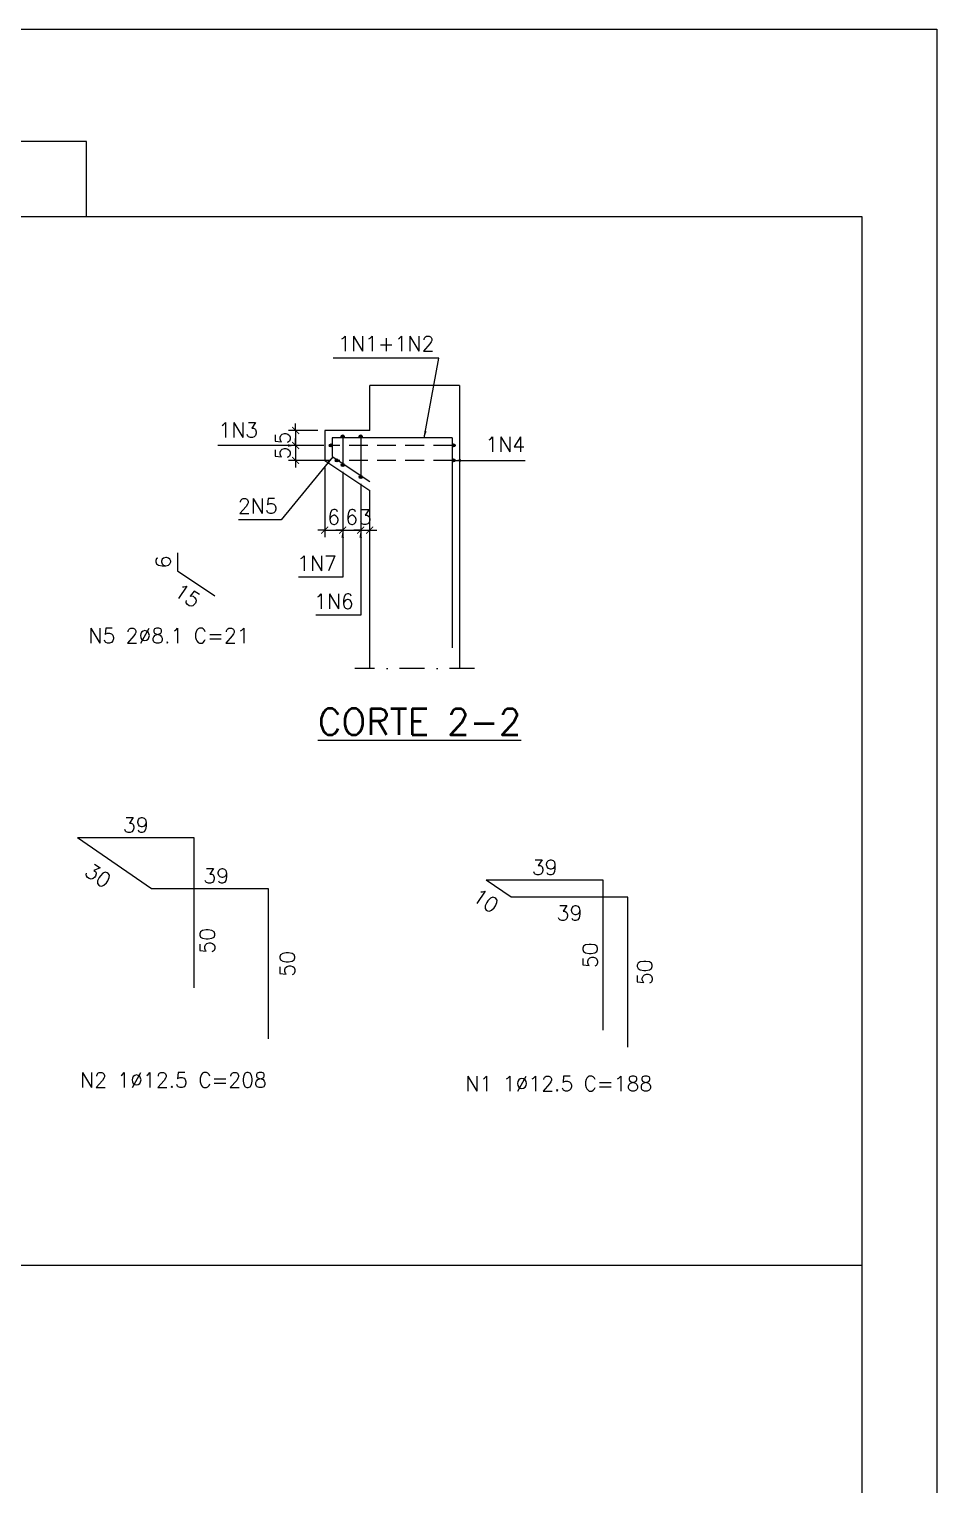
# Model space of a CAD drawing. Header units: centimetres. Extents: x 1658 to 27871, y 8240 to 11444.
# Drawn here: x 10860 to 11768, y 9987 to 11444 of the extents above; entities that cross this region are included whole.
import ezdxf

# ---------------------------------------------------------------- set-up
doc = ezdxf.new("R2010")
doc.units = ezdxf.units.CM
doc.header["$LTSCALE"] = 50
doc.header["$MEASUREMENT"] = 0
doc.header["$PDMODE"] = 67
doc.linetypes.add('DASHDOT', pattern=[1, 0.5, -0.25, 0, -0.25])
doc.linetypes.add('HIDDEN', pattern=[0.375, 0.25, -0.125])
for name, color, linetype in [('FORMATO-PRECON', 2, 'Continuous'), ('HACHURAS-PRECON', 1, 'Continuous'), ('LINHA CENTRO-PRECON', 1, 'DASHDOT'), ('LINHA-01-PRECON', 1, 'Continuous'), ('LINHA-02-PRECON', 2, 'Continuous'), ('LINHA-04-PRECON', 4, 'Continuous'), ('X1', 2, 'Continuous')]:
    doc.layers.add(name, color=color, linetype=linetype)
doc.styles.add('PRECON-ROMANS', font='romans.shx')
doc.styles.get("Standard").update_dxf_attribs({"font": 'romans.shx'})
doc.dimstyles.new('ESC50-50', dxfattribs={"dimscale": 50, "dimtxt": 0.2, "dimasz": 0.15, "dimexe": 0.15, "dimexo": 0.15, "dimgap": 0.08, "dimtad": 1, "dimdec": 1, "dimzin": 12, "dimdsep": 46, "dimtxsty": 'Standard', "dimblk": 'ARCHTICK', "dimcen": 0.09, "dimdle": 0.15, "dimclrd": 256, "dimclre": 256, "dimclrt": 2, "dimazin": 3, "dimtfac": 1, "dimtdec": 1, "dimtmove": 1, "dimatfit": 2, "dimfxl": 0.15, "dimtolj": 1, "dimtzin": 0, "dimarcsym": 0})
doc.dimstyles.new('ESC75-25', dxfattribs={"dimscale": 0, "dimtxt": 15, "dimasz": 7, "dimexe": 7, "dimexo": 7, "dimgap": 5.5, "dimtad": 1, "dimdec": 1, "dimlfac": 0.333333, "dimdsep": 46, "dimtxsty": 'Standard', "dimblk": 'ARCHTICK', "dimcen": 0.1, "dimdle": 7, "dimclrd": 256, "dimclre": 256, "dimclrt": 2, "dimadec": 0, "dimazin": 0, "dimtfac": 1, "dimtdec": 1, "dimtix": 1, "dimtmove": 2, "dimatfit": 3, "dimfxl": 1, "dimarcsym": 0})
doc.dimstyles.new('ESC75-75', dxfattribs={"dimscale": 0, "dimtxt": 15, "dimasz": 7, "dimexe": 7, "dimexo": 7, "dimgap": 5.5, "dimtad": 1, "dimdec": 1, "dimdsep": 46, "dimtxsty": 'Standard', "dimblk": 'ARCHTICK', "dimcen": 0.1, "dimdle": 7, "dimclrd": 256, "dimclre": 256, "dimclrt": 2, "dimadec": 0, "dimazin": 0, "dimtfac": 1, "dimtdec": 1, "dimtix": 1, "dimtmove": 2, "dimatfit": 3, "dimfxl": 1, "dimarcsym": 0})

# ---------------------------------------------------------------- blocks, each defined once
blk = doc.blocks.new('A$C2E607E54')
at = {"layer": 'FORMATO-PRECON', "color": 6}
blk.add_line((1835, 4050), (685, 4050), dxfattribs=at)
at = {"layer": 'FORMATO-PRECON'}
for points in [[(0, 4200), (2970, 4200), (2970, 0), (0, 0)], [(685, 3950), (1835, 3950), (1835, 4050), (685, 4050)]]:
    blk.add_lwpolyline(points, close=True, dxfattribs=at)
at = {"layer": 'FORMATO-PRECON', "color": 6}
blk.add_lwpolyline([(100, 3950), (2870, 3950), (2870, 100), (100, 100)], close=True, dxfattribs=at)
blk = doc.blocks.new('*D59')
at = {"layer": 'Defpoints', "color": 0, "linetype": 'Continuous', "transparency": 16777216}
for p in [(11008.2, 10901.8, 0), (11008.2, 10901.8), (11045.7, 10876.8, 0)]:
    blk.add_point(p, dxfattribs=at)
at = {"layer": 'LINHA-01-PRECON', "color": 2, "linetype": 'Continuous', "transparency": 16777216, "insert": (11018.1, 10877.1), "char_height": 15, "attachment_point": 5, "rotation": 326.3099}
blk.add_mtext('15', dxfattribs=at)
blk = doc.blocks.new('_ArchTick')
at = {"color": 0, "linetype": 'ByBlock', "const_width": 0.15}
blk.add_lwpolyline([(-0.5, -0.5), (0.5, 0.5)], dxfattribs=at)
blk = doc.blocks.new('*D60')
at = {"layer": 'Defpoints', "color": 0, "linetype": 'Continuous', "transparency": 16777216}
for p in [(11008.2, 10919.7, 0), (11008.2, 10919.7), (11008.2, 10901.8)]:
    blk.add_point(p, dxfattribs=at)
at = {"layer": 'LINHA-01-PRECON', "color": 2, "linetype": 'Continuous', "transparency": 16777216, "insert": (10993.9, 10910.8), "char_height": 15, "attachment_point": 5, "rotation": 90}
blk.add_mtext('6', dxfattribs=at)
blk = doc.blocks.new('*D61')
at = {"layer": 'Defpoints', "color": 0, "transparency": 16777216}
for p in [(11155.6, 11042.3, 0), (11126.4, 11027.3), (11161.6, 11027.3, 0)]:
    blk.add_point(p, dxfattribs=at)
at = {"layer": 'LINHA-01-PRECON', "lineweight": -2, "transparency": 16777216}
for p, q in [((11126.4, 11042.3), (11126.4, 11049.3)), ((11148.6, 11042.3), (11119.4, 11042.3)), ((11126.4, 11042.3), (11126.4, 11027.3)), ((11154.6, 11027.3), (11119.4, 11027.3)), ((11126.4, 11027.3), (11126.4, 11020.3))]:
    blk.add_line(p, q, dxfattribs=at)
at = {"layer": 'LINHA-01-PRECON', "lineweight": -2, "transparency": 16777216, "xscale": 7, "yscale": 7, "zscale": 7}
for p, rotation in [((11126.4, 11042.3), 270), ((11126.4, 11027.3), 90)]:
    blk.add_blockref('_ArchTick', p, dxfattribs=dict(at, rotation=rotation))
at = {"layer": 'LINHA-01-PRECON', "color": 2, "transparency": 16777216, "insert": (11113.4, 11034.8), "char_height": 15, "attachment_point": 5, "rotation": 90}
blk.add_mtext('5', dxfattribs=at)
blk = doc.blocks.new('*D62')
at = {"layer": 'Defpoints', "color": 0, "transparency": 16777216}
for p in [(11161.6, 11027.3, 0), (11126.4, 11012.3), (11167.6, 11012.3, 0)]:
    blk.add_point(p, dxfattribs=at)
at = {"layer": 'LINHA-01-PRECON', "lineweight": -2, "transparency": 16777216}
for p, q in [((11126.4, 11027.3), (11126.4, 11034.3)), ((11154.6, 11027.3), (11119.4, 11027.3)), ((11126.4, 11027.3), (11126.4, 11012.3)), ((11160.6, 11012.3), (11119.4, 11012.3)), ((11126.4, 11012.3), (11126.4, 11005.3))]:
    blk.add_line(p, q, dxfattribs=at)
at = {"layer": 'LINHA-01-PRECON', "lineweight": -2, "transparency": 16777216, "xscale": 7, "yscale": 7, "zscale": 7}
for p, rotation in [((11126.4, 11027.3), 270), ((11126.4, 11012.3), 90)]:
    blk.add_blockref('_ArchTick', p, dxfattribs=dict(at, rotation=rotation))
at = {"layer": 'LINHA-01-PRECON', "color": 2, "transparency": 16777216, "insert": (11113.4, 11019.8), "char_height": 15, "attachment_point": 5, "rotation": 90}
blk.add_mtext('5', dxfattribs=at)
blk = doc.blocks.new('*D66')
at = {"layer": 'Defpoints', "color": 0, "transparency": 16777216}
for p in [(11155.6, 11012.3, 0), (11173.6, 11007.8, 0), (11173.6, 10942.6)]:
    blk.add_point(p, dxfattribs=at)
at = {"layer": 'LINHA-01-PRECON', "lineweight": -2, "transparency": 16777216}
for p, q in [((11155.6, 11005.3), (11155.6, 10935.6)), ((11173.6, 11000.8), (11173.6, 10935.6)), ((11155.6, 10942.6), (11148.6, 10942.6)), ((11155.6, 10942.6), (11173.6, 10942.6)), ((11173.6, 10942.6), (11180.6, 10942.6))]:
    blk.add_line(p, q, dxfattribs=at)
at = {"layer": 'LINHA-01-PRECON', "lineweight": -2, "transparency": 16777216, "xscale": 7, "yscale": 7, "zscale": 7}
blk.add_blockref('_ArchTick', (11155.6, 10942.6), dxfattribs=at)
at = {"layer": 'LINHA-01-PRECON', "lineweight": -2, "transparency": 16777216, "xscale": 7, "yscale": 7, "zscale": 7, "rotation": 180}
blk.add_blockref('_ArchTick', (11173.6, 10942.6), dxfattribs=at)
at = {"layer": 'LINHA-01-PRECON', "color": 2, "transparency": 16777216, "insert": (11164.6, 10955.6), "char_height": 15, "attachment_point": 5}
blk.add_mtext('6', dxfattribs=at)
blk = doc.blocks.new('*D67')
at = {"layer": 'Defpoints', "color": 0, "transparency": 16777216}
for p in [(11173.6, 11007.8, 0), (11191.6, 10995.8, 0), (11191.6, 10942.6)]:
    blk.add_point(p, dxfattribs=at)
at = {"layer": 'LINHA-01-PRECON', "lineweight": -2, "transparency": 16777216}
for p, q in [((11173.6, 11000.8), (11173.6, 10935.6)), ((11191.6, 10988.8), (11191.6, 10935.6)), ((11173.6, 10942.6), (11166.6, 10942.6)), ((11173.6, 10942.6), (11191.6, 10942.6)), ((11191.6, 10942.6), (11198.6, 10942.6))]:
    blk.add_line(p, q, dxfattribs=at)
at = {"layer": 'LINHA-01-PRECON', "lineweight": -2, "transparency": 16777216, "xscale": 7, "yscale": 7, "zscale": 7}
blk.add_blockref('_ArchTick', (11173.6, 10942.6), dxfattribs=at)
at = {"layer": 'LINHA-01-PRECON', "lineweight": -2, "transparency": 16777216, "xscale": 7, "yscale": 7, "zscale": 7, "rotation": 180}
blk.add_blockref('_ArchTick', (11191.6, 10942.6), dxfattribs=at)
at = {"layer": 'LINHA-01-PRECON', "color": 2, "transparency": 16777216, "insert": (11182.6, 10955.6), "char_height": 15, "attachment_point": 5}
blk.add_mtext('6', dxfattribs=at)
blk = doc.blocks.new('*D68')
at = {"layer": 'Defpoints', "color": 0, "transparency": 16777216}
for p in [(11191.6, 10995.8, 0), (11200.6, 10942.6), (11200.6, 10942.6)]:
    blk.add_point(p, dxfattribs=at)
at = {"layer": 'LINHA-01-PRECON', "lineweight": -2, "transparency": 16777216}
for p, q in [((11191.6, 10988.8), (11191.6, 10935.6)), ((11191.6, 10942.6), (11184.6, 10942.6)), ((11191.6, 10942.6), (11200.6, 10942.6)), ((11200.6, 10942.6), (11207.6, 10942.6))]:
    blk.add_line(p, q, dxfattribs=at)
at = {"layer": 'LINHA-01-PRECON', "lineweight": -2, "transparency": 16777216, "xscale": 7, "yscale": 7, "zscale": 7}
blk.add_blockref('_ArchTick', (11191.6, 10942.6), dxfattribs=at)
at = {"layer": 'LINHA-01-PRECON', "lineweight": -2, "transparency": 16777216, "xscale": 7, "yscale": 7, "zscale": 7, "rotation": 180}
blk.add_blockref('_ArchTick', (11200.6, 10942.6), dxfattribs=at)
at = {"layer": 'LINHA-01-PRECON', "color": 2, "transparency": 16777216, "insert": (11196.1, 10955.6), "char_height": 15, "attachment_point": 5}
blk.add_mtext('3', dxfattribs=at)
blk = doc.blocks.new('*D31')
at = {"layer": 'Defpoints', "color": 0, "linetype": 'Continuous', "transparency": 16777216}
for p in [(11459.1, 10575.1), (11459.1, 10575.1), (11459.1, 10425.1)]:
    blk.add_point(p, dxfattribs=at)
at = {"layer": 'LINHA-01-PRECON', "color": 2, "linetype": 'Continuous', "transparency": 16777216, "insert": (11476, 10500.1), "char_height": 15, "attachment_point": 5, "rotation": 90}
blk.add_mtext('50', dxfattribs=at)
blk = doc.blocks.new('*D32')
at = {"layer": 'Defpoints', "color": 0, "linetype": 'Continuous', "transparency": 16777216}
for p in [(11342.1, 10575.1), (11342.1, 10575.1), (11459.1, 10575.1)]:
    blk.add_point(p, dxfattribs=at)
at = {"layer": 'LINHA-01-PRECON', "color": 2, "linetype": 'Continuous', "transparency": 16777216, "insert": (11400.6, 10559.3), "char_height": 15, "attachment_point": 5}
blk.add_mtext('39', dxfattribs=at)
blk = doc.blocks.new('*D33')
at = {"layer": 'Defpoints', "color": 0, "linetype": 'Continuous', "transparency": 16777216}
for p in [(11434.3, 10592.1), (11434.3, 10592.1), (11434.3, 10442.1)]:
    blk.add_point(p, dxfattribs=at)
at = {"layer": 'LINHA-01-PRECON', "color": 2, "linetype": 'Continuous', "transparency": 16777216, "insert": (11421.3, 10517.1), "char_height": 15, "attachment_point": 5, "rotation": 90}
blk.add_mtext('50', dxfattribs=at)
blk = doc.blocks.new('*D34')
at = {"layer": 'Defpoints', "color": 0, "linetype": 'Continuous', "transparency": 16777216}
for p in [(11317.3, 10592.1), (11317.3, 10592.1), (11434.3, 10592.1)]:
    blk.add_point(p, dxfattribs=at)
at = {"layer": 'LINHA-01-PRECON', "color": 2, "linetype": 'Continuous', "transparency": 16777216, "insert": (11375.8, 10605.1), "char_height": 15, "attachment_point": 5}
blk.add_mtext('39', dxfattribs=at)
blk = doc.blocks.new('*D35')
at = {"layer": 'Defpoints', "color": 0, "linetype": 'Continuous', "transparency": 16777216}
for p in [(11317.3, 10592.1), (11317.3, 10592.1), (11342.1, 10575.1)]:
    blk.add_point(p, dxfattribs=at)
at = {"layer": 'LINHA-01-PRECON', "color": 2, "linetype": 'Continuous', "transparency": 16777216, "insert": (11316.8, 10571.8), "char_height": 15, "attachment_point": 5, "rotation": 325.561}
blk.add_mtext('10', dxfattribs=at)
blk = doc.blocks.new('*D36')
at = {"layer": 'Defpoints', "color": 0, "linetype": 'Continuous', "transparency": 16777216}
for p in [(11099.2, 10583.6), (11099.2, 10583.6), (11099.2, 10433.6)]:
    blk.add_point(p, dxfattribs=at)
at = {"layer": 'LINHA-01-PRECON', "color": 2, "linetype": 'Continuous', "transparency": 16777216, "insert": (11118.2, 10508.6), "char_height": 15, "attachment_point": 5, "rotation": 90}
blk.add_mtext('50', dxfattribs=at)
blk = doc.blocks.new('*D37')
at = {"layer": 'Defpoints', "color": 0, "linetype": 'Continuous', "transparency": 16777216}
for p in [(10982.2, 10583.6), (10982.2, 10583.6), (11099.2, 10583.6)]:
    blk.add_point(p, dxfattribs=at)
at = {"layer": 'LINHA-01-PRECON', "color": 2, "linetype": 'Continuous', "transparency": 16777216, "insert": (11047, 10596.6), "char_height": 15, "attachment_point": 5}
blk.add_mtext('39', dxfattribs=at)
blk = doc.blocks.new('*D38')
at = {"layer": 'Defpoints', "color": 0, "linetype": 'Continuous', "transparency": 16777216}
for p in [(11025, 10634.5), (11025, 10484.5), (11025, 10484.5)]:
    blk.add_point(p, dxfattribs=at)
at = {"layer": 'LINHA-01-PRECON', "color": 2, "linetype": 'Continuous', "transparency": 16777216, "insert": (11038, 10531.5), "char_height": 15, "attachment_point": 5, "rotation": 90}
blk.add_mtext('50', dxfattribs=at)
blk = doc.blocks.new('*D39')
at = {"layer": 'Defpoints', "color": 0, "linetype": 'Continuous', "transparency": 16777216}
for p in [(10908, 10634.5), (10908, 10634.5), (11025, 10634.5)]:
    blk.add_point(p, dxfattribs=at)
at = {"layer": 'LINHA-01-PRECON', "color": 2, "linetype": 'Continuous', "transparency": 16777216, "insert": (10966.5, 10647.5), "char_height": 15, "attachment_point": 5}
blk.add_mtext('39', dxfattribs=at)
blk = doc.blocks.new('*D40')
at = {"layer": 'Defpoints', "color": 0, "linetype": 'Continuous', "transparency": 16777216}
for p in [(10908, 10634.5), (10982.2, 10583.6), (10982.2, 10583.6)]:
    blk.add_point(p, dxfattribs=at)
at = {"layer": 'LINHA-01-PRECON', "color": 2, "linetype": 'Continuous', "transparency": 16777216, "insert": (10928.8, 10596.8), "char_height": 15, "attachment_point": 5, "rotation": 325.561}
blk.add_mtext('30', dxfattribs=at)

msp = doc.modelspace()

# ---------------------------------------------------------------- hatches: boundary and pattern name
at = {"layer": 'LINHA-01-PRECON', "linetype": 'Continuous'}
h = msp.add_hatch(color=256, dxfattribs=at)
h.dxf.hatch_style = 1
edge = h.paths.add_edge_path()
edge.add_arc((11161.61, 11027.26), 1.5, 0, 360)
h = msp.add_hatch(color=256, dxfattribs=at)
h.dxf.hatch_style = 1
edge = h.paths.add_edge_path()
edge.add_arc((11173.61, 11036.26), 1.5, 0, 360)
h = msp.add_hatch(color=256, dxfattribs=at)
h.dxf.hatch_style = 1
edge = h.paths.add_edge_path()
edge.add_arc((11191.61, 11036.26), 1.5, 0, 360)
h = msp.add_hatch(color=256, dxfattribs=at)
h.dxf.hatch_style = 1
edge = h.paths.add_edge_path()
edge.add_arc((11284.61, 11027.26), 1.5, 0, 360)
h = msp.add_hatch(color=256, dxfattribs=at)
h.dxf.hatch_style = 1
edge = h.paths.add_edge_path()
edge.add_arc((11167.63, 11012.26), 1.5, 0, 360)
h = msp.add_hatch(color=256, dxfattribs=at)
h.dxf.hatch_style = 1
edge = h.paths.add_edge_path()
edge.add_arc((11173.61, 11007.77), 1.5, 0, 360)
h = msp.add_hatch(color=256, dxfattribs=at)
h.dxf.hatch_style = 1
edge = h.paths.add_edge_path()
edge.add_arc((11284.61, 11012.26), 1.5, 0, 360)
h = msp.add_hatch(color=256, dxfattribs=at)
h.dxf.hatch_style = 1
edge = h.paths.add_edge_path()
edge.add_arc((11191.61, 10995.77), 1.5, 0, 360)

# ---------------------------------------------------------------- linework, layer by layer
at = {"layer": 'LINHA CENTRO-PRECON', "extrusion": (0, 1, 0)}
msp.add_line((11305.61, 10803.97, -0.05), (11185.61, 10803.97, -0.05), dxfattribs=at)
at = {"layer": 'LINHA-01-PRECON'}
msp.add_line((11693.36, 10206.69), (9615.86, 10206.69), dxfattribs=at)
at = {"layer": 'LINHA-01-PRECON', "linetype": 'Continuous'}
for centre in [(11161.61, 11027.26, -0.05), (11173.61, 11036.26, -0.05), (11191.61, 11036.26, -0.05), (11284.61, 11027.26, -0.05), (11167.63, 11012.26, -0.05), (11173.61, 11007.77, -0.05), (11284.61, 11012.26, -0.05), (11191.61, 10995.77, -0.05)]:
    msp.add_circle(centre, 1.5, dxfattribs=at)
at = {"layer": 'LINHA-02-PRECON', "extrusion": (0, 1, 0)}
for p, q in [((11200.61, 11042.26, -0.05), (11200.61, 11087.26, -0.05)), ((11290.61, 11087.26, -0.05), (11200.61, 11087.26, -0.05)), ((11290.61, 11087.26, -0.05), (11290.61, 10803.97, -0.05)), ((11155.61, 11042.26, -0.05), (11155.61, 11012.26, -0.05)), ((11200.61, 11042.26, -0.05), (11155.61, 11042.26, -0.05)), ((11155.61, 11012.26, -0.05), (11200.61, 10982.26, -0.05)), ((11200.61, 10803.97, -0.05), (11200.61, 10982.26, -0.05))]:
    msp.add_line(p, q, dxfattribs=at)
at = {"layer": 'LINHA-04-PRECON', "extrusion": (0, 1, 0)}
for p, q in [((11163.11, 11034.76, -0.05), (11163.11, 11016.27, -0.05)), ((11283.11, 11034.76, -0.05), (11163.11, 11034.76, -0.05)), ((11173.61, 11034.76, -0.05), (11173.61, 11009.27, -0.05)), ((11191.61, 11034.76, -0.05), (11191.61, 10997.27, -0.05)), ((11163.11, 11016.27, -0.05), (11200.61, 10991.27, -0.05)), ((11008.22, 10919.74, -0.05), (11008.22, 10901.85, -0.05)), ((11008.22, 10901.85, -0.05), (11045.72, 10876.85, -0.05))]:
    msp.add_line(p, q, dxfattribs=at)
at = {"layer": 'LINHA-04-PRECON'}
for p, q in [((11283.11, 11034.76, -0.05), (11283.11, 10824.76, -0.05)), ((11025.01, 10634.52), (10908.01, 10634.52)), ((10982.23, 10583.62), (10908.01, 10634.52)), ((11025.01, 10484.52), (11025.01, 10634.52)), ((11434.35, 10592.11), (11317.35, 10592.11)), ((11342.09, 10575.14), (11317.35, 10592.11)), ((11434.35, 10442.11), (11434.35, 10592.11)), ((11099.23, 10583.62), (10982.23, 10583.62)), ((11099.23, 10433.62), (11099.23, 10583.62)), ((11459.09, 10575.14), (11342.09, 10575.14)), ((11459.09, 10425.14), (11459.09, 10575.14))]:
    msp.add_line(p, q, dxfattribs=at)
at = {"layer": 'LINHA-04-PRECON', "linetype": 'HIDDEN', "ltscale": 1.5, "extrusion": (0, 1, 0)}
for p, q in [((11283.11, 11027.26, -0.05), (11163.11, 11027.26, -0.05)), ((11283.11, 11012.26, -0.05), (11169.13, 11012.26, -0.05))]:
    msp.add_line(p, q, dxfattribs=at)

# ---------------------------------------------------------------- block references
at = {"layer": 'HACHURAS-PRECON', "xscale": 0.7499999999999996, "yscale": 0.7499999999999996, "zscale": 0.7499999999999996}
msp.add_blockref('A$C2E607E54', (9540.86, 8293.94), dxfattribs=at)

# ---------------------------------------------------------------- texts
at = {"layer": 'LINHA-01-PRECON', "color": 2, "linetype": 'Continuous', "char_height": 15, "attachment_point": 5}
for s, insert in [('1N1+1N2', (11217.11, 11129.22, -0.05)), ('1N3', (11069, 11042.76)), ('1N4', (11336.27, 11028.26, -0.05)), ('2N5', (11088.61, 10966.72, -0.05)), ('1N7', (11147.75, 10909.38)), ('1N6', (11164.84, 10871.24))]:
    msp.add_mtext(s, dxfattribs=dict(at, insert=insert))
at = {"layer": 'LINHA-01-PRECON', "color": 4, "insert": (11250.53, 10750.83, -0.05), "char_height": 26.25, "attachment_point": 5}
msp.add_mtext('{\\LCORTE 2-2}', dxfattribs=at)
at = {"layer": 'X1', "style": 'PRECON-ROMANS'}
for s, p in [('N5 2%%C8.1 C=21', (10918.97, 10829.49)), ('N2 1%%C12.5 C=208', (10910.63, 10384.8)), ('N1 1%%C12.5 C=188', (11296.39, 10381.25))]:
    msp.add_text(s, height=15, dxfattribs=at).set_placement(p)

# ---------------------------------------------------------------- dimensions: what is measured, and where the dimension line sits
at = {"layer": 'LINHA-01-PRECON'}
for base, p1, p2, angle, picture, middle in [((11126.36, 11027.26), (11155.61, 11042.26, -0.05), (11161.61, 11027.26, -0.05), 90, '*D61', (11113.36, 11034.76)), ((11126.36, 11012.26), (11161.61, 11027.26, -0.05), (11167.63, 11012.26, -0.05), 90, '*D62', (11113.36, 11019.76)), ((11173.61, 10942.62), (11155.61, 11012.26, -0.05), (11173.61, 11007.77, -0.05), 180, '*D66', (11164.61, 10955.62)), ((11191.61, 10942.62), (11173.61, 11007.77, -0.05), (11191.61, 10995.77, -0.05), 180, '*D67', (11182.61, 10955.62)), ((11200.61, 10942.62), (11191.61, 10995.77, -0.05), (11200.61, 10942.62), 180, '*D68', (11196.11, 10955.62))]:
    dim = msp.add_linear_dim(base=base, p1=p1, p2=p2, angle=angle, dimstyle='ESC75-25', override={"dimscale": 1}, dxfattribs=at)
    dim.commit()
    dim.dimension.update_dxf_attribs({"geometry": picture, "text_midpoint": middle})
at = {"layer": 'LINHA-01-PRECON', "linetype": 'Continuous'}
for base, p1, p2, angle, picture, middle, dimtype in [((11008.22, 10919.74), (11008.22, 10901.85), (11008.22, 10919.74, -0.05), 90, '*D60', (10993.85, 10910.79), 161), ((11008.22, 10901.85), (11045.72, 10876.85, -0.05), (11008.22, 10901.85, -0.05), 146.30993, '*D59', (11018.14, 10877.12), 161), ((10982.23, 10583.62), (10908.01, 10634.52), (10982.23, 10583.62), 325.56101, '*D40', (10928.82, 10596.79), 161), ((11025.01, 10484.52), (11025.01, 10634.52), (11025.01, 10484.52), 270, '*D38', (11038.01, 10531.49), 161), ((10982.23, 10583.62), (11099.23, 10583.62), (10982.23, 10583.62), 180, '*D37', (11046.98, 10596.62), 161), ((11317.35, 10592.11), (11342.09, 10575.14), (11317.35, 10592.11), 145.56101, '*D35', (11316.83, 10571.82), 161), ((11099.23, 10583.62), (11099.23, 10433.62), (11099.23, 10583.62), 90, '*D36', (11118.17, 10508.62), 161), ((11342.09, 10575.14), (11459.09, 10575.14), (11342.09, 10575.14), 180, '*D32', (11400.59, 10559.3), 160), ((11459.09, 10575.14), (11459.09, 10425.14), (11459.09, 10575.14), 90, '*D31', (11475.97, 10500.14), 160)]:
    dim = msp.add_linear_dim(base=base, p1=p1, p2=p2, angle=angle, dimstyle='ESC75-25', override={"dimscale": 1, "dimse1": 1, "dimse2": 1, "dimsd1": 1, "dimsd2": 1}, dxfattribs=at)
    dim.commit()
    dim.dimension.update_dxf_attribs({"geometry": picture, "text_midpoint": middle, "dimtype": dimtype})
dim = msp.add_aligned_dim(p1=(11025.01, 10634.52), p2=(10908.01, 10634.52), distance=0, dimstyle='ESC75-25', override={"dimscale": 1, "dimse1": 1, "dimse2": 1, "dimsd1": 1, "dimsd2": 1}, dxfattribs=at)
dim.commit()
dim.dimension.update_dxf_attribs({"geometry": '*D39', "text_midpoint": (10966.51, 10647.52)})
for base, p1, p2, angle, picture, middle in [((11317.35, 10592.11), (11434.35, 10592.11), (11317.35, 10592.11), 180, '*D34', (11375.85, 10605.11)), ((11434.35, 10592.11), (11434.35, 10442.11), (11434.35, 10592.11), 90, '*D33', (11421.35, 10517.11))]:
    dim = msp.add_linear_dim(base=base, p1=p1, p2=p2, angle=angle, dimstyle='ESC75-25', override={"dimscale": 1, "dimse1": 1, "dimse2": 1, "dimsd1": 1, "dimsd2": 1}, dxfattribs=at)
    dim.commit()
    dim.dimension.update_dxf_attribs({"geometry": picture, "text_midpoint": middle})

# ---------------------------------------------------------------- leaders
msp.add_leader([(11255.17, 11034.76, -0.05), (11269.88, 11114.53, -0.05), (11164.16, 11114.53, -0.05)], dimstyle='ESC75-75', override={"dimscale": 1, "dimtad": 0}, dxfattribs=at)
at = {"layer": 'LINHA-01-PRECON'}
for points in [[(11126.36, 11027.26), (11048.44, 11027.26)], [(11163.68, 11015.89, -0.05), (11112.08, 10952.99, -0.05), (11069.37, 10952.99, -0.05)], [(11284.61, 11012.26, -0.05), (11356.32, 11012.26, -0.05)], [(11173.61, 10942.62), (11173.61, 10895.65), (11129.47, 10895.65)], [(11191.61, 10942.62), (11191.61, 10857.51), (11146.56, 10857.51)]]:
    msp.add_leader(points, dimstyle='ESC50-50', override={"dimgap": 0.08, "dimtad": 1}, dxfattribs=at)

doc.saveas('drawing.dxf')
